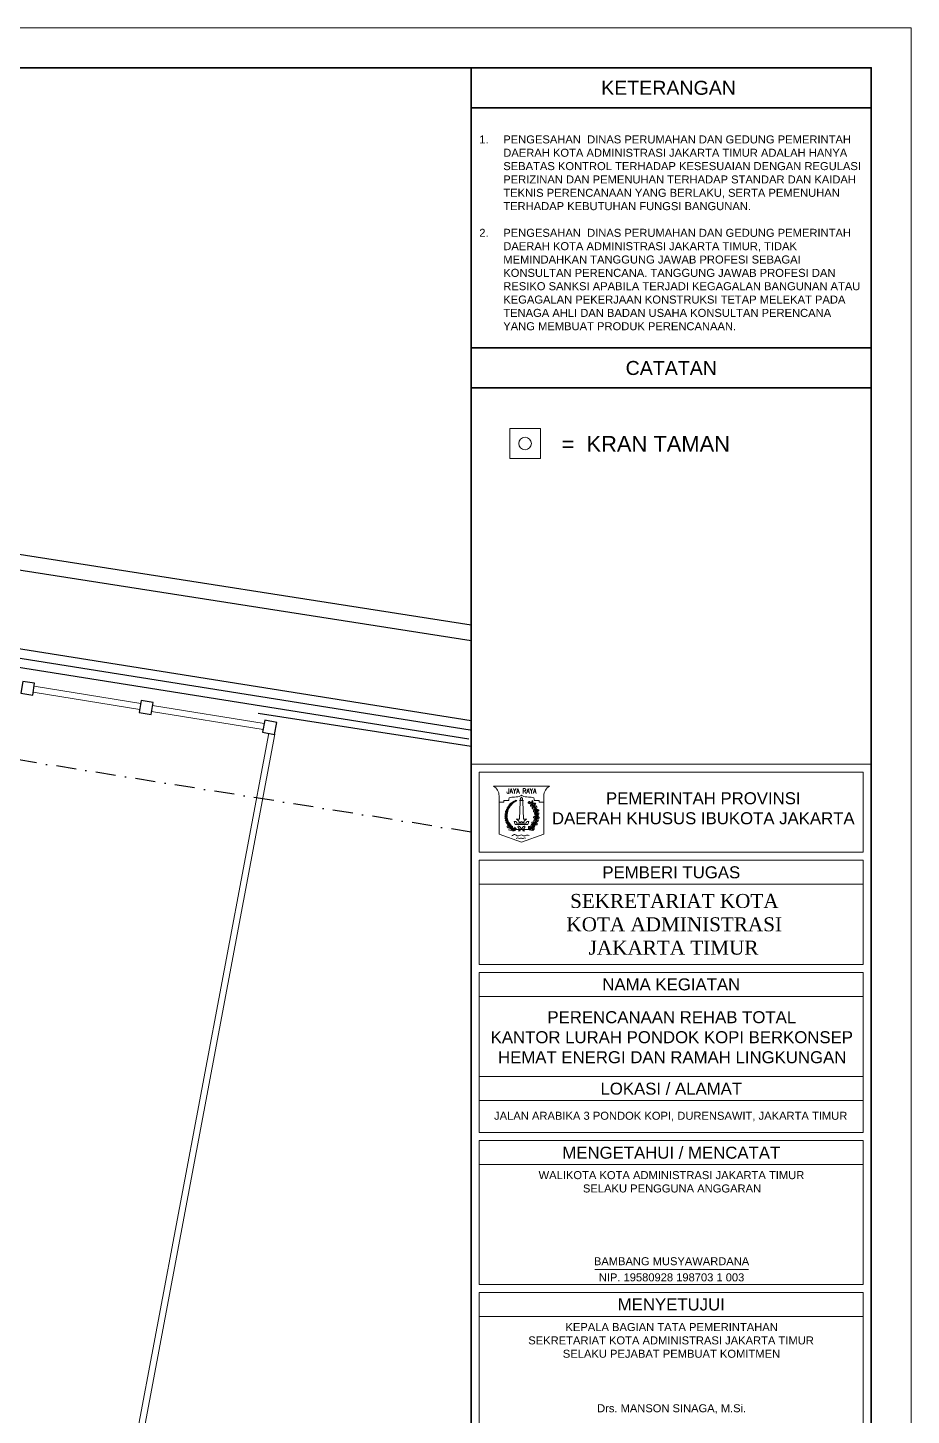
# Model space of a CAD drawing. Header units: millimetres. Extents: x -733 to 16067, y -101 to 11046.
# Drawn here: x 11649 to 16067, y 4113 to 11046 of the extents above; entities that cross this region are included whole.
import ezdxf
from ezdxf.enums import TextEntityAlignment as Align

# ---------------------------------------------------------------- set-up
doc = ezdxf.new("R2010")
doc.units = ezdxf.units.MM
doc.linetypes.add('DASHDOT', pattern=[1, 0.5, -0.25, 0, -0.25])
for name, color, linetype, lineweight in [('ars', 11, 'Continuous', 5), ('GRS KOP', 1, 'Continuous', 35), ('GSB', 5, 'DASHDOT', 30), ('KOLOM', 1, 'Continuous', 30), ('kop', 7, 'Continuous', 20), ('lan', 7, 'Continuous', 15), ('PAGAR', 4, 'Continuous', 15)]:
    doc.layers.add(name, color=color, linetype=linetype, lineweight=lineweight)
doc.layers.add('batas jalan', color=3, linetype='Continuous')
doc.layers.add('REN.JALAN', color=6, linetype='Continuous')
doc.styles.add('BARU', font='complex.shx')
doc.styles.get("Standard").update_dxf_attribs({"font": 'arial.ttf'})

# ---------------------------------------------------------------- blocks, each defined once
blk = doc.blocks.new('kop')
at = {"layer": 'ars'}
for p, q in [((74.521, 35.599), (74.496, 35.614)), ((74.534, 35.595), (74.538, 35.581)), ((74.578, 35.526), (74.553, 35.541)), ((74.578, 35.526), (74.581, 35.555)), ((74.6, 35.468), (74.612, 35.457)), ((74.614, 35.467), (74.614, 35.452)), ((74.634, 35.366), (74.615, 35.388)), ((74.634, 35.366), (74.643, 35.394)), ((74.537, 35.048), (74.537, 35.078)), ((74.552, 35.066), (74.578, 35.081)), ((74.621, 35.202), (74.607, 35.228)), ((74.621, 35.202), (74.64, 35.225)), ((74.631, 35.289), (74.635, 35.273)), ((74.642, 35.304), (74.637, 35.29)), ((74.472, 34.989), (74.502, 34.992))]:
    blk.add_line(p, q, dxfattribs=at)
for centre, radius, start, end in [((73.906, 35.362), 0.061, 172.3995, 236.8608), ((73.812, 35.319), 0.061, 352.3995, 56.8608), ((73.916, 35.414), 0.061, 164.619, 229.0804), ((73.817, 35.384), 0.061, 344.619, 49.0804), ((73.933, 35.316), 0.061, 120.6799, 185.1412), ((74.278, 35.315), 0.405, 114.0856, 237.6325), ((73.842, 35.364), 0.061, 300.6799, 5.1412), ((73.923, 35.456), 0.0488, 158.8649, 223.3262), ((73.852, 35.424), 0.061, 292.8994, 357.3608), ((73.937, 35.365), 0.061, 112.8994, 177.3608), ((73.842, 35.44), 0.0488, 338.8649, 43.3262), ((73.873, 35.469), 0.0488, 287.1453, 351.6066), ((73.935, 35.415), 0.0488, 107.1453, 171.6066), ((73.942, 35.493), 0.0488, 150.2996, 214.761), ((73.859, 35.489), 0.0488, 330.2996, 34.761), ((73.948, 35.451), 0.0488, 98.58, 163.0414), ((73.894, 35.513), 0.0488, 278.58, 343.0414), ((73.961, 35.528), 0.0488, 145.7989, 210.2603), ((73.879, 35.531), 0.0488, 325.7989, 30.2603), ((73.916, 35.552), 0.0488, 274.0793, 338.5407), ((73.965, 35.485), 0.0488, 94.0793, 158.5407), ((73.985, 35.56), 0.0488, 139.3679, 203.8292), ((73.904, 35.572), 0.0488, 319.3679, 23.8292), ((73.984, 35.517), 0.0488, 87.6483, 152.1096), ((73.943, 35.589), 0.0488, 267.6483, 332.1096), ((74.012, 35.589), 0.0488, 133.8416, 198.303), ((73.932, 35.609), 0.0488, 313.8416, 18.303), ((74.007, 35.547), 0.0488, 82.122, 146.5834), ((73.973, 35.622), 0.0488, 262.122, 326.5834), ((74.036, 35.612), 0.0439, 126.6239, 191.0853), ((73.967, 35.639), 0.0439, 306.6239, 11.0853), ((74.026, 35.575), 0.0439, 74.9043, 139.3657), ((74.005, 35.646), 0.0439, 254.9043, 319.3657), ((74, 35.656), 0.0352, 303.961, 8.4223), ((74.054, 35.632), 0.0352, 123.961, 188.4223), ((74.045, 35.603), 0.0352, 72.2414, 136.7027), ((74.03, 35.66), 0.0352, 252.2414, 316.7027), ((74.027, 35.676), 0.0352, 297.7406, 2.2019), ((74.078, 35.647), 0.0352, 117.7406, 182.2019), ((74.066, 35.619), 0.0352, 66.021, 130.4823), ((74.057, 35.677), 0.0352, 246.021, 310.4823), ((74.097, 35.661), 0.0281, 113.4007, 177.862), ((74.058, 35.688), 0.0281, 293.4007, 357.862), ((74.086, 35.64), 0.0281, 61.6811, 126.1424), ((74.082, 35.687), 0.0281, 241.6811, 306.1424), ((74.082, 35.701), 0.0281, 293.4007, 357.862), ((74.121, 35.674), 0.0281, 113.4007, 177.862), ((74.11, 35.653), 0.0281, 61.6811, 126.1424), ((74.106, 35.7), 0.0281, 241.6811, 306.1424), ((74.117, 35.713), 0.0281, 260.9368, 325.3982), ((74.136, 35.669), 0.0281, 80.9368, 145.3982), ((74.232, 35.315), 0.405, 302.3675, 44.4851), ((74.485, 35.674), 0.0613, 235.5154, 280.6207), ((74.445, 35.613), 0.0507, 1.4248, 71.624), ((74.541, 35.601), 0.0613, 235.5154, 280.6207), ((74.589, 35.652), 0.0795, 151.1819, 225.9956), ((74.502, 35.54), 0.0507, 1.4248, 71.624), ((74.526, 35.44), 0.0795, 20.9123, 95.7261), ((74.592, 35.547), 0.0795, 200.9123, 275.7261), ((74.464, 35.633), 0.0795, 331.1819, 45.9956), ((74.611, 35.596), 0.0507, 162.5946, 232.7938), ((74.623, 35.449), 0.0613, 217.2288, 262.3342), ((74.538, 35.6), 0.0613, 313.598, 358.7033), ((74.663, 35.361), 0.0795, 171.1641, 245.9779), ((74.552, 35.301), 0.0795, 351.1641, 65.9779), ((74.566, 35.403), 0.0507, 343.1383, 53.3375), ((74.684, 35.504), 0.0795, 133.1999, 208.0136), ((74.559, 35.525), 0.0795, 313.1999, 28.0136), ((74.682, 35.427), 0.0507, 150.0679, 220.2671), ((74.721, 35.315), 0.0795, 113.3027, 188.1164), ((74.611, 35.377), 0.0795, 293.3027, 8.1164), ((74.611, 35.447), 0.0613, 301.0712, 346.1766), ((73.816, 35.253), 0.061, 2.2926, 66.7539), ((73.901, 35.312), 0.061, 182.2926, 246.7539), ((73.829, 35.191), 0.061, 12.6628, 77.1241), ((73.902, 35.264), 0.061, 192.6628, 257.1241), ((73.907, 35.225), 0.061, 200.2151, 264.6765), ((73.844, 35.143), 0.061, 20.2151, 84.6765), ((73.921, 35.183), 0.061, 206.1601, 270.6214), ((73.867, 35.095), 0.061, 26.1601, 90.6214), ((73.936, 35.271), 0.061, 130.573, 195.0343), ((73.837, 35.302), 0.061, 310.573, 15.0343), ((73.943, 35.23), 0.061, 140.9432, 205.4045), ((73.841, 35.243), 0.061, 320.9432, 25.4045), ((73.941, 35.145), 0.061, 208.508, 272.9693), ((73.891, 35.055), 0.061, 28.508, 92.9693), ((73.957, 35.19), 0.061, 140.9432, 205.4045), ((73.854, 35.203), 0.061, 320.9432, 25.4045), ((73.921, 35.015), 0.061, 40.0311, 104.4924), ((73.953, 35.113), 0.061, 220.0311, 284.4924), ((73.974, 35.153), 0.061, 146.9028, 211.3642), ((73.871, 35.155), 0.061, 326.9028, 31.3642), ((73.956, 34.978), 0.061, 49.2006, 113.662), ((73.971, 35.08), 0.061, 229.2006, 293.662), ((73.997, 35.115), 0.061, 146.6953, 211.1566), ((73.893, 35.117), 0.061, 326.6953, 31.1566), ((74.021, 35.084), 0.061, 144.8635, 209.3249), ((73.918, 35.089), 0.061, 324.8635, 29.3249), ((74.049, 35.054), 0.061, 144.4903, 208.9516), ((73.946, 35.059), 0.061, 324.4903, 28.9516), ((74.08, 35.031), 0.061, 156.1803, 220.6416), ((73.978, 35.016), 0.061, 336.1803, 40.6416), ((74.567, 35.052), 0.0795, 137.1076, 211.9214), ((74.441, 35.064), 0.0795, 317.1076, 31.9214), ((74.547, 34.969), 0.0507, 83.4432, 153.6424), ((74.569, 34.993), 0.0612, 69.8962, 144.7099), ((74.541, 35.085), 0.0612, 249.8962, 324.7099), ((74.582, 35.119), 0.0613, 176.9872, 222.0926), ((74.509, 35.12), 0.0507, 302.8967, 13.0959), ((74.644, 35.186), 0.0795, 153.0891, 227.9029), ((74.627, 35.286), 0.0613, 205.6201, 250.7254), ((74.52, 35.163), 0.0795, 333.0891, 47.9029), ((74.629, 35.078), 0.0507, 106.5818, 176.781), ((74.591, 35.141), 0.0613, 257.5851, 302.6905), ((74.562, 35.252), 0.0507, 331.5296, 41.7288), ((74.602, 35.228), 0.0795, 271.02, 345.8338), ((74.68, 35.129), 0.0795, 91.02, 165.8338), ((74.688, 35.241), 0.0507, 128.2781, 198.4773), ((74.63, 35.285), 0.0613, 279.2815, 324.3868), ((73.99, 34.949), 0.061, 44.4223, 108.8836), ((74.014, 35.049), 0.061, 224.4223, 288.8836), ((74.537, 35.042), 0.0613, 234.4466, 279.5519)]:
    blk.add_arc(centre, radius, start, end, dxfattribs=at)
at = {"layer": 'ars', "color": 11}
for centre, radius, start, end in [((74.491, 34.995), 0.0613, 158.8696, 203.9749), ((74.422, 35.02), 0.0507, 284.779, 354.9783), ((74.44, 34.986), 0.016, 270, 302.3675)]:
    blk.add_arc(centre, radius, start, end, dxfattribs=at)
at = {"layer": 'ars'}
for points, start_tangent, end_tangent in [([(74.461, 35.651), (74.466, 35.634), (74.45, 35.624), (74.429, 35.623), (74.426, 35.64), (74.439, 35.661), (74.444, 35.672), (74.461, 35.663), (74.461, 35.651)], (0.714442, -0.699695), (0.714442, -0.699695)), ([(74.518, 35.578), (74.523, 35.561), (74.507, 35.551), (74.486, 35.55), (74.483, 35.567), (74.496, 35.588), (74.501, 35.599), (74.518, 35.589), (74.518, 35.578)], (0.714442, -0.699695), (0.714442, -0.699695)), ([(74.594, 35.435), (74.593, 35.416), (74.574, 35.412), (74.555, 35.418), (74.556, 35.435), (74.576, 35.451), (74.584, 35.459), (74.597, 35.445), (74.594, 35.435)], (0.458819, -0.88853), (0.458819, -0.88853)), ([(74.571, 35.605), (74.582, 35.591), (74.6, 35.598), (74.612, 35.615), (74.601, 35.627), (74.576, 35.629), (74.564, 35.631), (74.562, 35.612), (74.571, 35.605)], (0.149901, -0.988701), (0.149901, -0.988701)), ([(74.644, 35.445), (74.652, 35.429), (74.671, 35.432), (74.687, 35.445), (74.678, 35.46), (74.654, 35.467), (74.643, 35.472), (74.637, 35.453), (74.644, 35.445)], (-0.068112, -0.997678), (-0.068112, -0.997678)), ([(74.463, 35.013), (74.447, 35.004), (74.433, 35.018), (74.428, 35.037), (74.443, 35.045), (74.467, 35.037), (74.479, 35.034), (74.474, 35.016), (74.463, 35.013)], (-0.515761, -0.856733), (-0.515761, -0.856733)), ([(74.551, 35.127), (74.539, 35.113), (74.521, 35.122), (74.51, 35.139), (74.522, 35.151), (74.547, 35.151), (74.559, 35.152), (74.56, 35.133), (74.551, 35.127)], (-0.223771, -0.974642), (-0.223771, -0.974642)), ([(74.549, 35.011), (74.537, 34.997), (74.548, 34.981), (74.566, 34.972), (74.576, 34.985), (74.573, 35.01), (74.573, 35.022), (74.554, 35.021), (74.549, 35.011)], (-0.942817, -0.33331), (-0.942817, -0.33331)), ([(74.596, 35.277), (74.591, 35.26), (74.572, 35.259), (74.554, 35.269), (74.559, 35.285), (74.581, 35.297), (74.591, 35.303), (74.601, 35.287), (74.596, 35.277)], (0.270637, -0.962681), (0.270637, -0.962681)), ([(74.614, 35.117), (74.608, 35.1), (74.624, 35.089), (74.645, 35.088), (74.649, 35.104), (74.636, 35.126), (74.631, 35.137), (74.614, 35.128), (74.614, 35.117)], (-0.735998, -0.676983), (-0.735998, -0.676983)), ([(74.66, 35.272), (74.661, 35.253), (74.68, 35.25), (74.699, 35.256), (74.697, 35.273), (74.677, 35.288), (74.669, 35.297), (74.656, 35.282), (74.66, 35.272)], (-0.433585, -0.901113), (-0.433585, -0.901113))]:
    blk.add_spline(points, degree=3, dxfattribs=dict(at, start_tangent=start_tangent, end_tangent=end_tangent))
for points in [[(74.445, 34.97), (74.47, 34.975), (74.522, 34.973), (74.56, 34.955)], [(74.445, 34.97), (74.468, 34.959), (74.518, 34.947), (74.56, 34.955)]]:
    blk.add_spline(points, degree=3, dxfattribs=at)
at = {"layer": 'GRS KOP'}
for p, q in [((73, 1), (73, 54)), ((83, 1), (83, 54)), ((73, 53), (83, 53)), ((73, 47), (83, 47)), ((73, 46), (83, 46))]:
    blk.add_line(p, q, dxfattribs=at)
blk.add_lwpolyline([(1, 54), (83, 54), (83, 1), (1, 1)], close=True, dxfattribs=at)
at = {"layer": 'kop', "color": 7}
for p, q in [((84, 55), (0, 55)), ((84, 55), (84, 0)), ((84, 55), (84, 0)), ((74.205, 35.69), (74.305, 35.69)), ((74.225, 35.67), (74.205, 35.23)), ((74.235, 35.698), (74.275, 35.698)), ((74.285, 35.67), (74.305, 35.23)), ((74.075, 35.17), (74.124, 35.17)), ((74.075, 35.17), (74.095, 35.09)), ((74.095, 35.09), (74.415, 35.09)), ((74.124, 35.23), (74.124, 35.228)), ((74.124, 35.23), (74.205, 35.23)), ((74.124, 35.228), (74.129, 35.228)), ((74.124, 35.17), (74.134, 35.13)), ((74.134, 35.13), (74.376, 35.13)), ((74.195, 35.15), (74.235, 35.15)), ((74.275, 35.15), (74.315, 35.15)), ((74.305, 35.23), (74.386, 35.23)), ((74.376, 35.13), (74.386, 35.17)), ((74.381, 35.228), (74.386, 35.228)), ((74.386, 35.23), (74.386, 35.228)), ((74.386, 35.17), (74.435, 35.17)), ((74.415, 35.09), (74.435, 35.17))]:
    blk.add_line(p, q, dxfattribs=at)
at = {"layer": 'kop'}
for p, q in [((83, 36.6), (73, 36.6)), ((73.2, 34.4), (73.2, 36.4)), ((82.8, 36.4), (73.2, 36.4)), ((82.8, 34.4), (82.8, 36.4)), ((82.8, 34.4), (73.2, 34.4)), ((73.2, 31.6), (73.2, 34.2)), ((82.8, 34.2), (73.2, 34.2)), ((82.8, 31.6), (82.8, 34.2)), ((82.8, 33.6), (73.2, 33.6)), ((82.8, 31.6), (73.2, 31.6)), ((73.2, 27.4), (73.2, 31.4)), ((82.8, 31.4), (73.2, 31.4)), ((82.8, 27.4), (82.8, 31.4)), ((82.8, 30.8), (73.2, 30.8)), ((82.8, 28.8), (73.2, 28.8)), ((82.8, 28.2), (73.2, 28.2)), ((82.8, 27.4), (73.2, 27.4)), ((73.2, 23.6), (73.2, 27.2)), ((82.8, 27.2), (73.2, 27.2)), ((82.8, 23.6), (82.8, 27.2)), ((82.8, 26.6), (73.2, 26.6)), ((76.089, 23.976), (79.928, 23.976)), ((82.8, 23.6), (73.2, 23.6)), ((73.2, 19.8), (73.2, 23.4)), ((82.8, 23.4), (73.2, 23.4)), ((82.8, 19.8), (82.8, 23.4)), ((82.8, 22.8), (73.2, 22.8))]:
    blk.add_line(p, q, dxfattribs=at)
at = {"layer": 'kop', "color": 5}
for p, q in [((74.955, 36.05), (73.555, 36.05)), ((73.695, 35.81), (73.695, 34.85)), ((73.935, 35.73), (73.935, 35.69)), ((74.575, 35.73), (74.575, 35.69)), ((74.815, 35.81), (74.815, 34.85)), ((73.695, 35.65), (73.815, 35.65)), ((73.815, 35.69), (73.815, 35.65)), ((73.815, 35.69), (73.935, 35.69)), ((74.695, 35.69), (74.575, 35.69)), ((74.695, 35.69), (74.695, 35.65)), ((74.815, 35.65), (74.695, 35.65)), ((74.225, 34.95), (74.171, 35.022)), ((74.255, 34.986), (74.203, 35.046)), ((74.255, 34.986), (74.307, 35.046)), ((74.285, 34.95), (74.339, 35.022)), ((73.695, 34.85), (74.255, 34.65)), ((74.225, 34.95), (74.21, 34.93)), ((74.255, 34.65), (74.815, 34.85)), ((74.285, 34.95), (74.3, 34.93))]:
    blk.add_line(p, q, dxfattribs=at)
at = {"layer": 'kop', "color": 7}
for points in [[(74.235, 35.698), (74.233, 35.701), (74.231, 35.704), (74.229, 35.707), (74.228, 35.71), (74.227, 35.713), (74.227, 35.715), (74.226, 35.718), (74.226, 35.72), (74.226, 35.723), (74.226, 35.725), (74.226, 35.728), (74.226, 35.731), (74.226, 35.733), (74.227, 35.736), (74.228, 35.738), (74.229, 35.741), (74.23, 35.743), (74.232, 35.746), (74.234, 35.749), (74.236, 35.753), (74.24, 35.758), (74.244, 35.763), (74.249, 35.77), (74.255, 35.778)], [(74.275, 35.698), (74.277, 35.701), (74.279, 35.704), (74.281, 35.707), (74.282, 35.71), (74.283, 35.713), (74.283, 35.715), (74.284, 35.718), (74.284, 35.72), (74.284, 35.723), (74.284, 35.725), (74.284, 35.728), (74.284, 35.731), (74.284, 35.733), (74.283, 35.736), (74.282, 35.738), (74.281, 35.741), (74.28, 35.743), (74.278, 35.746), (74.276, 35.749), (74.274, 35.753), (74.27, 35.758), (74.266, 35.763), (74.261, 35.77), (74.255, 35.778)]]:
    blk.add_lwpolyline(points, dxfattribs=at)
at = {"layer": 'kop', "color": 1}
blk.add_lwpolyline([(74.07, 34.97), (74.44, 34.97)], close=True, dxfattribs=at)
at = {"layer": 'kop', "color": 5}
for points in [[(74.21, 34.97), (74.18, 34.93)], [(74.3, 34.97), (74.33, 34.93)]]:
    blk.add_lwpolyline(points, dxfattribs=at)
for centre, radius, start, end in [((73.419, 35.81), 0.276, 0, 60.5129), ((73.975, 35.73), 0.04, 90, 180), ((74.535, 35.73), 0.04, 0, 90), ((75.091, 35.81), 0.276, 119.4871, 180), ((74.187, 35.034), 0.02, 36.8699, 216.8699), ((74.323, 35.034), 0.02, 323.1301, 143.1301)]:
    blk.add_arc(centre, radius, start, end, dxfattribs=at)
at = {"layer": 'kop', "color": 7}
for centre, radius, start, end in [((74.198, 35.663), 0.0283, 15, 75), ((74.312, 35.663), 0.0283, 105, 165), ((74.079, 35.119), 0.12, 15, 65.3894), ((74.255, 35.15), 0.02, 0, 180), ((74.431, 35.119), 0.12, 114.6106, 165)]:
    blk.add_arc(centre, radius, start, end, dxfattribs=at)
at = {"layer": 'kop', "color": 1}
blk.add_arc((74.07, 34.986), 0.016, 237.6325, 270, dxfattribs=at)
at = {"layer": 'kop', "color": 5}
for points in [[(74.255, 35.83), (74.232, 35.807), (74.2, 35.793), (74.12, 35.782), (74.046, 35.777), (73.975, 35.77)], [(74.255, 35.83), (74.278, 35.807), (74.31, 35.793), (74.39, 35.782), (74.464, 35.777), (74.535, 35.77)], [(74.023, 34.99), (74.006, 34.984), (73.974, 34.992), (73.925, 35.01), (73.891, 35.041)], [(74.125, 34.97), (74.112, 34.996), (74.085, 35.02), (74.081, 35.031)], [(74.038, 34.971), (74.016, 34.967), (73.997, 34.959), (73.964, 34.956), (73.932, 34.964)], [(74.082, 34.965), (74.066, 34.956), (74.034, 34.952), (74.006, 34.952), (73.992, 34.948)], [(74.015, 34.807), (74.089, 34.844), (74.162, 34.807), (74.249, 34.833), (74.326, 34.809), (74.4, 34.83), (74.45, 34.817)], [(74.125, 34.97), (74.104, 34.959), (74.093, 34.947), (74.051, 34.932), (74.033, 34.937)], [(74.113, 34.984), (74.085, 34.986), (74.071, 34.993), (74.051, 34.993)], [(74.12, 34.747), (74.16, 34.759), (74.204, 34.744), (74.255, 34.753), (74.3, 34.744), (74.332, 34.758), (74.357, 34.749)]]:
    blk.add_spline(points, degree=3, dxfattribs=at)
at = {"layer": 'kop'}
for s, height, p in [('KETERANGAN ', 0.35, (78, 53.5)), ('CATATAN', 0.35, (78, 46.5)), ('PEMERINTAH PROVINSI', 0.29998, (78.8, 35.75)), ('DAERAH KHUSUS IBUKOTA JAKARTA', 0.29998, (78.8, 35.25)), ('PEMBERI TUGAS', 0.3, (78, 33.9)), ('NAMA KEGIATAN', 0.3, (78, 31.1)), ('LOKASI / ALAMAT', 0.3, (78, 28.5)), ('JALAN ARABIKA 3 PONDOK KOPI, DURENSAWIT, JAKARTA TIMUR', 0.2, (77.986, 27.8)), ('MENGETAHUI / MENCATAT', 0.3, (78, 26.9)), ('BAMBANG MUSYAWARDANA', 0.19926, (78.007, 24.183)), ('NIP. 19580928 198703 1 003', 0.19926, (78.007, 23.78)), ('MENYETUJUI', 0.3, (78, 23.1)), ('Drs. MANSON SINAGA, M.Si.', 0.19926, (78.009, 20.496))]:
    blk.add_text(s, height=height, dxfattribs=at).set_placement(p, align=Align.MIDDLE)
at = {"layer": 'kop', "color": 5, "style": 'BARU', "width": 0.9}
blk.add_text('JAYA RAYA', height=0.12, dxfattribs=at).set_placement((74.255, 35.93), align=Align.MIDDLE)
at = {"layer": 'kop', "insert": (73.2, 49.875), "char_height": 0.2, "width": 9.6, "attachment_point": 4}
blk.add_mtext('\\pi-0.6,l0.6,t0.6;1.^IPENGESAHAN  DINAS PERUMAHAN DAN GEDUNG PEMERINTAH DAERAH KOTA ADMINISTRASI JAKARTA TIMUR ADALAH HANYA SEBATAS KONTROL TERHADAP KESESUAIAN DENGAN REGULASI PERIZINAN DAN PEMENUHAN TERHADAP STANDAR DAN KAIDAH TEKNIS PERENCANAAN YANG BERLAKU, SERTA PEMENUHAN TERHADAP KEBUTUHAN FUNGSI BANGUNAN.\\P\\P2.^IPENGESAHAN  DINAS PERUMAHAN DAN GEDUNG PEMERINTAH DAERAH KOTA ADMINISTRASI JAKARTA TIMUR, TIDAK MEMINDAHKAN TANGGUNG JAWAB PROFESI SEBAGAI KONSULTAN PERENCANA. TANGGUNG JAWAB PROFESI DAN RESIKO SANKSI APABILA TERJADI KEGAGALAN BANGUNAN ATAU KEGAGALAN PEKERJAAN KONSTRUKSI TETAP MELEKAT PADA TENAGA AHLI DAN BADAN USAHA KONSULTAN PERENCANA YANG MEMBUAT PRODUK PERENCANAAN.', dxfattribs=at)
at = {"layer": 'kop', "attachment_point": 1, "style": 'BARU'}
for s, width, insert, char_height in [('\\pi1.4375;{\\fRomantic|b0|i0|c2|p2;SEKRETARIAT KOTA\\P\\pi1.3461;KOTA ADMINISTRASI\\P\\pi1.9027;JAKARTA TIMUR}', 7.94943, (74.033, 33.359), 0.35), ('\\pi0.65609;{\\fArial|b0|i0|c0|p34;WALIKOTA KOTA ADMINISTRASI JAKARTA TIMUR\\P\\pi1.7645;SELAKU PENGGUNA ANGGARAN}', 7.94943, (74.027, 26.434), 0.2), ('\\pi1.5072;{\\fArial|b0|i0|c0|p34;KEPALA BAGIAN TATA PEMERINTAHAN\\P\\pi0.57794;SEKRETARIAT KOTA ADMINISTRASI JAKARTA TIMUR\\P\\pi1.4412;SELAKU PEJABAT PEMBUAT KOMITMEN}', 8.28085, (73.847, 22.638), 0.2)]:
    blk.add_mtext_dynamic_manual_height_columns(s, width=width, gutter_width=1.5, heights=[0], dxfattribs=dict(at, insert=insert, char_height=char_height))
at = {"layer": 'kop', "insert": (73.365, 30.43), "char_height": 0.3, "attachment_point": 1}
blk.add_mtext_dynamic_manual_height_columns('\\pi1.5392;PERENCANAAN REHAB TOTAL \\P\\pi0.11944;KANTOR LURAH PONDOK KOPI BERKONSEP \\P\\pi0.30402;HEMAT ENERGI DAN RAMAH LINGKUNGAN', width=9.2491, gutter_width=1.5, heights=[0], dxfattribs=at)
at = {"layer": 'kop', "style": 'BARU', "flags": 4}
for p, height in [((73.8, 5.4), 0.35), ((80.303, 5.382), 0.25), ((73.8, 4.9), 0.35), ((80.303, 4.882), 0.25), ((73.8, 4.4), 0.35), ((80.303, 4.382), 0.25)]:
    blk.add_attdef('-', p, '', height=height, dxfattribs=at)
at = {"layer": 'kop', "flags": 4}
for tag, p in [('AR-00', (78.057, 2.648)), ('00', (81.238, 2.647))]:
    blk.add_attdef(tag, text='', height=0.35, dxfattribs=at).set_placement(p, align=Align.MIDDLE)

msp = doc.modelspace()

# ---------------------------------------------------------------- linework, layer by layer
at = {"layer": 'batas jalan'}
for points in [[(13867.2, 7581.8), (2028.8, 9464.5)], [(13862.4, 7535.9), (2200.1, 9390.6), (1930.1, 9230.7), (886.9, 3174.2), (1036.1, 3053.7), (3391.4, 2856.2), (11691.6, 2018.4), (13862.4, 1738.1)], [(13855.1, 7490.4), (2209.3, 9342.5), (1971.9, 9201.9), (937, 3193.1), (1054.1, 3098.5), (3395.6, 2902.1), (11696.9, 2064.3), (13868.3, 1783.8)], [(5746.7, 9274.4), (11573.3, 8341.5), (13867.2, 7984.4)], [(5746.7, 9274.4), (11573.3, 8341.5), (13867.2, 7984.4)]]:
    msp.add_lwpolyline(points, dxfattribs=at)
at = {"layer": 'GSB', "ltscale": 200}
msp.add_line((13867.2, 7026.6), (4703.9, 8486.8), dxfattribs=at)
at = {"layer": 'KOLOM'}
for points in [[(11614.9, 7720.3), (11674.2, 7710.8), (11683.8, 7770), (11624.5, 7779.6)], [(12207.2, 7624.5), (12266.5, 7614.9), (12276, 7674.2), (12216.8, 7683.8)], [(12824, 7526.3), (12882.9, 7514.9), (12894.3, 7573.8), (12835.4, 7585.2)]]:
    msp.add_lwpolyline(points, close=True, dxfattribs=at)
at = {"layer": 'kop', "color": 7}
msp.add_line((16067.2, 11045.7), (16067.2, 45.7), dxfattribs=at)
msp.add_line((16067.2, 11045.7), (16067.2, 45.7), dxfattribs=at)
at = {"layer": 'lan'}
msp.add_lwpolyline([(14059.3, 9042.8), (14213, 9042.8), (14213, 8894.1), (14059.3, 8894.1)], close=True, dxfattribs=at)
msp.add_circle((14136.2, 8968.5), 31.4, dxfattribs=at)
at = {"layer": 'PAGAR'}
for p, q in [((12209.6, 7639.3), (11676.6, 7725.6)), ((12214.4, 7668.9), (11681.4, 7755.2)), ((12826.5, 7539.5), (12268.9, 7629.7)), ((12832.2, 7569), (12273.7, 7659.4)), ((11841.8, 2136.8), (12854.9, 7520.9)), ((11860.5, 2074.3), (12884.4, 7515.4))]:
    msp.add_line(p, q, dxfattribs=at)
at = {"layer": 'REN.JALAN'}
msp.add_line((12802, 7621.3), (13867.2, 7456.6), dxfattribs=at)
msp.add_line((12802, 7621.3), (13867.2, 7456.6), dxfattribs=at)
msp.add_lwpolyline([(5831.6, 9339.1), (11585.4, 8417.9), (13867.2, 8062.7)], dxfattribs=at)
msp.add_lwpolyline([(5831.6, 9339.1), (11585.4, 8417.9), (13867.2, 8062.7)], dxfattribs=at)

# ---------------------------------------------------------------- block references
at = {"layer": 'kop', "xscale": 200, "yscale": 200, "zscale": 200}
msp.add_blockref('kop', (-732.8, 45.7), dxfattribs=at)

# ---------------------------------------------------------------- texts
at = {"layer": 'kop'}
msp.add_text('=  KRAN TAMAN', height=78.394, dxfattribs=at).set_placement((14739.6, 8966.5), align=Align.MIDDLE)

doc.saveas('drawing.dxf')
